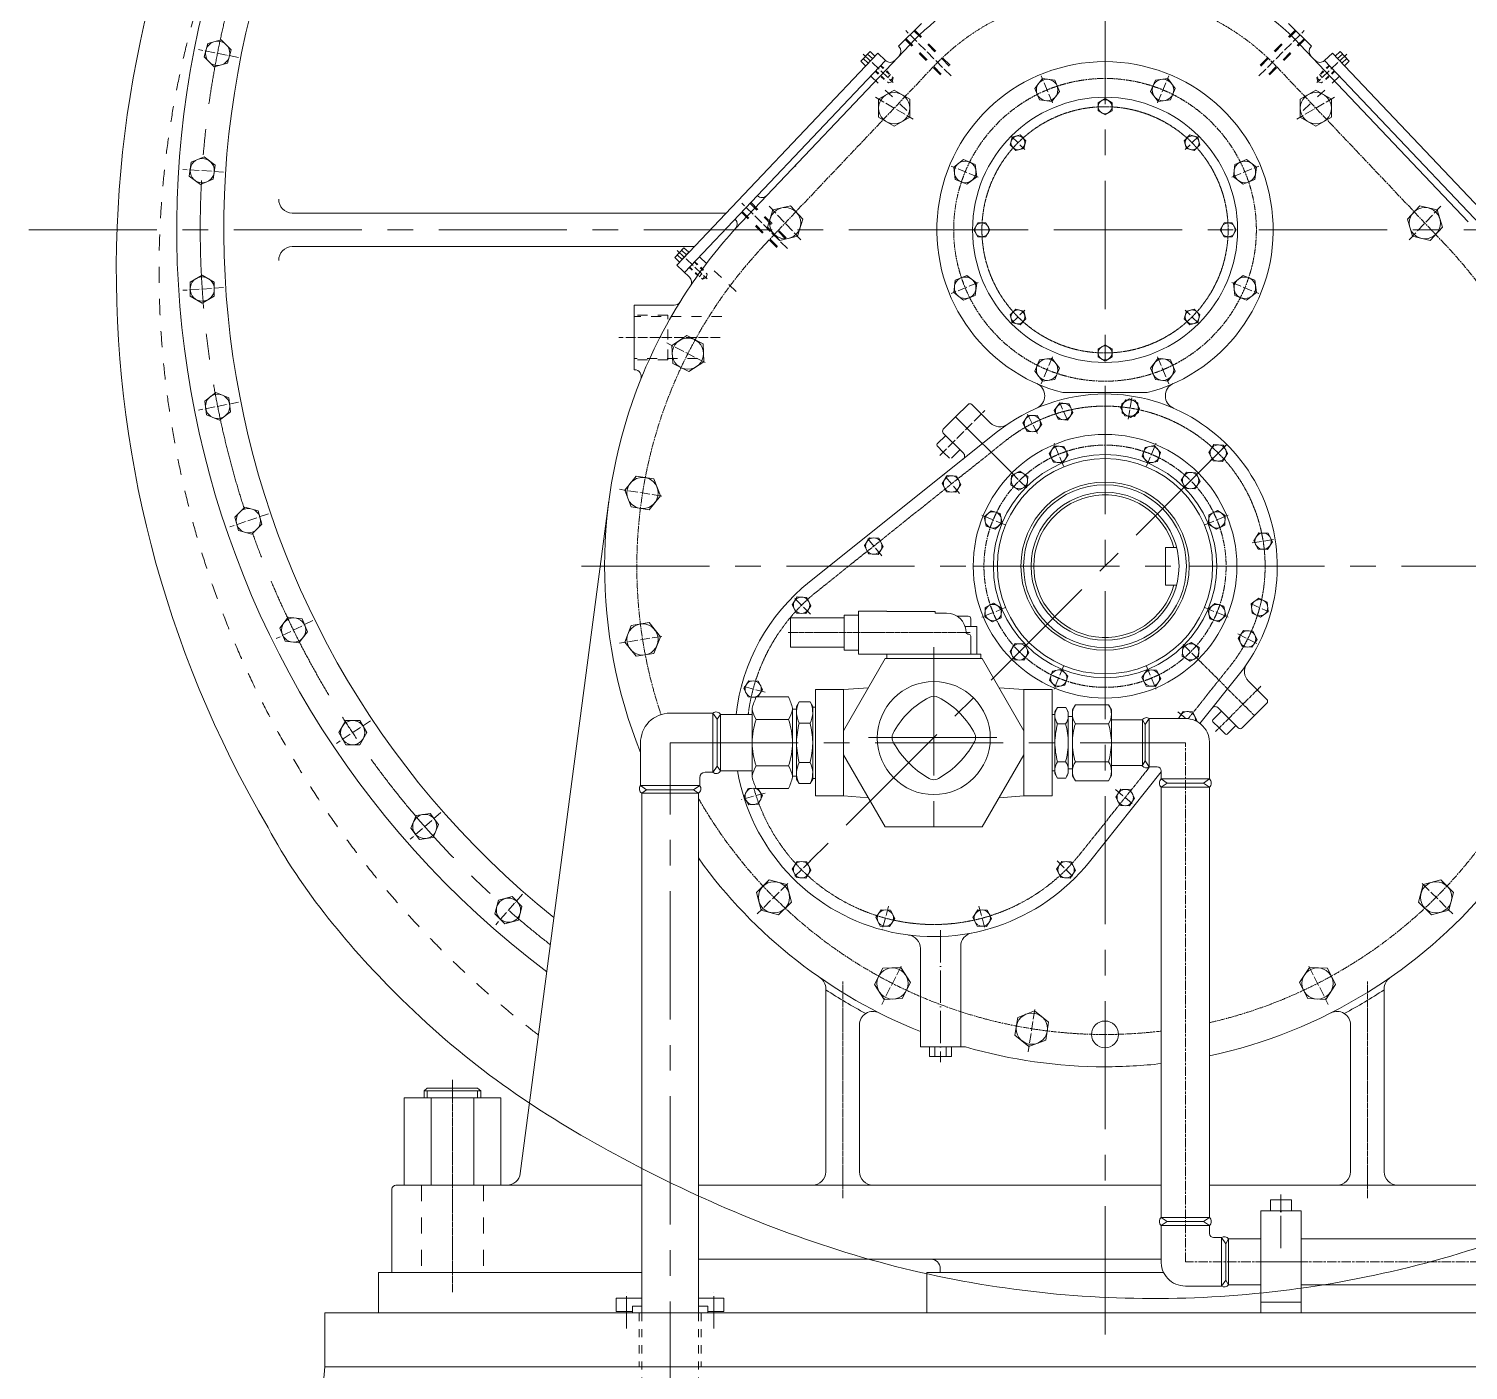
# Model space of a CAD drawing. Header units: millimetres. Extents: x 2 to 805233, y 2 to 613512.
# Drawn here: x 139196 to 166372, y 430408 to 455730 of the extents above; entities that cross this region are included whole.
import ezdxf

# ---------------------------------------------------------------- set-up
doc = ezdxf.new("R2010")
doc.units = ezdxf.units.MM
doc.header["$LTSCALE"] = 25.4
for name, pattern in [('ACAD_ISO04W100', [30, 24, -3, 0, -3]), ('CENTER', [50.8, 31.75, -6.35, 6.35, -6.35]), ('CHAIN', [0.7087, 0.4724, -0.0591, 0.1181, -0.0591]), ('EB_DASH', [6, 3, -3])]:
    doc.linetypes.add(name, pattern=pattern)
doc.layers.add('CAXA1', color=5, linetype='CENTER', lineweight=5)

msp = doc.modelspace()

# ---------------------------------------------------------------- linework, layer by layer
at = {"color": 7, "lineweight": 5}
for p, q in [((156048.77, 455832.35), (155617.72, 455401.3)), ((162981.53, 455832.35), (163412.58, 455401.3)), ((142830.19, 455522.32), (142575.22, 455454)), ((143016.84, 455335.67), (142830.19, 455522.32)), ((142506.9, 455199.03), (142575.22, 455454)), ((142948.52, 455080.7), (143016.84, 455335.67)), ((155222.95, 455271.12), (151430.83, 451271.14)), ((155078.36, 455303.19), (154903.61, 455118.86)), ((155123.87, 455166.61), (155031.71, 455253.98)), ((155078.36, 455303.19), (155170.53, 455215.82)), ((155370.42, 455131.31), (155222.95, 455271.12)), ((155828.54, 455429.96), (155375.21, 454951.77)), ((155624.56, 455394.46), (155617.72, 455401.3)), ((163201.76, 455429.96), (166372.25, 452085.69)), ((163405.75, 455394.46), (163412.58, 455401.3)), ((163659.89, 455131.31), (163807.35, 455271.12)), ((163807.35, 455271.12), (167599.47, 451271.14)), ((163951.95, 455303.19), (163859.78, 455215.82)), ((163906.43, 455166.61), (163998.6, 455253.98)), ((163951.95, 455303.19), (164126.7, 455118.86)), ((142506.9, 455199.03), (142693.55, 455012.38)), ((142693.55, 455012.38), (142948.52, 455080.7)), ((155370.42, 455131.31), (151578.3, 451131.34)), ((155375.21, 454951.77), (153130.98, 452584.54)), ((154903.61, 455118.86), (154995.78, 455031.49)), ((155042.43, 455080.7), (154950.26, 455168.07)), ((155283.04, 455039.15), (155283.04, 455039.15)), ((163659.89, 455131.31), (167452.01, 451131.34)), ((163987.88, 455080.7), (164080.05, 455168.07)), ((164126.7, 455118.86), (164034.53, 455031.49)), ((142504.68, 453313.81), (142260.81, 453212.79)), ((142714.1, 453153.12), (142504.68, 453313.81)), ((142226.36, 452951.09), (142260.81, 453212.79)), ((142679.64, 452891.41), (142714.1, 453153.12)), ((142226.36, 452951.09), (142435.77, 452790.4)), ((142435.77, 452790.4), (142679.64, 452891.41)), ((153130.98, 452584.54), (152539.36, 451958.15)), ((152361.12, 452252.42), (144169.75, 452252.42)), ((152531.86, 452137.16), (152535.4, 452133.62)), ((157711.75, 451934.92), (156171.5, 451934.92)), ((151759.12, 451617.42), (144169.75, 451617.42)), ((151565.85, 451598.15), (151391.09, 451413.82)), ((151391.09, 451413.82), (151483.26, 451326.44)), ((151529.91, 451375.65), (151437.75, 451463.03)), ((151658.01, 451510.77), (151483.26, 451326.44)), ((151611.36, 451461.56), (151519.19, 451548.94)), ((151565.85, 451598.15), (151658.01, 451510.77)), ((151430.83, 451271.14), (151671.43, 451043.05)), ((142470.23, 451081.7), (142241.63, 450949.72)), ((142241.63, 450685.75), (142241.63, 450949.72)), ((142698.83, 450949.72), (142470.23, 451081.7)), ((142698.83, 450685.75), (142698.83, 450949.72)), ((142241.63, 450685.75), (142470.23, 450553.77)), ((142470.23, 450553.77), (142698.83, 450685.75)), ((150625.25, 449293.32), (150625.25, 450512.52)), ((151382.08, 450512.52), (150625.25, 450512.52)), ((150634.3, 449293.32), (150625.25, 449293.32)), ((142727.42, 448864.19), (142518, 448703.5)), ((142552.45, 448441.79), (142518, 448703.5)), ((142971.29, 448763.17), (142727.42, 448864.19)), ((143005.74, 448501.47), (142971.29, 448763.17)), ((160311.92, 448861.52), (158718.39, 448861.52)), ((142552.45, 448441.79), (142796.32, 448340.78)), ((142796.32, 448340.78), (143005.74, 448501.47)), ((156695.22, 448404.85), (156928.7, 448638.34)), ((157347.02, 448291.87), (157000.55, 448638.34)), ((156695.22, 448404.85), (156461.73, 448171.37)), ((157755.02, 447345.05), (156695.22, 448404.85)), ((153935.92, 445289.07), (157485.88, 448125.07)), ((156345.05, 447892.92), (156506.69, 448054.56)), ((156842.11, 447719.14), (156461.73, 448099.52)), ((156345.05, 447857), (156461.79, 447740.25)), ((156578.54, 447623.51), (156461.79, 447740.25)), ((156614.46, 447623.51), (156776.1, 447785.15)), ((150147.19, 446818.23), (148475.67, 434121.76)), ((143271.85, 446699.22), (143085.2, 446512.57)), ((143153.52, 446257.6), (143085.2, 446512.57)), ((143526.82, 446630.9), (143271.85, 446699.22)), ((143595.14, 446375.93), (143526.82, 446630.9)), ((143153.52, 446257.6), (143408.49, 446189.28)), ((143408.49, 446189.28), (143595.14, 446375.93)), ((160658.15, 445940.52), (160866.14, 445940.52)), ((160658.15, 445940.52), (160658.15, 445229.32)), ((157025.95, 445584.92), (157927.65, 445584.92)), ((162004.35, 445584.92), (161102.65, 445584.92)), ((160658.15, 445229.32), (160866.14, 445229.32)), ((144094.21, 444623.84), (143933.52, 444414.42)), ((144355.91, 444589.38), (144094.21, 444623.84)), ((153577.16, 444053.87), (153577.16, 444612.67)), ((153577.16, 444612.67), (154593.16, 444612.67)), ((154593.16, 444663.47), (154859.86, 444663.47)), ((154593.16, 444003.07), (154593.16, 444663.47)), ((155393.26, 444739.63), (154859.86, 444739.63)), ((154859.86, 444739.63), (154859.86, 443926.83)), ((155342.46, 444739.63), (155393.26, 444739.63)), ((155393.26, 444739.63), (155393.26, 444733.25)), ((156307.64, 444733.25), (155393.26, 444733.25)), ((156307.64, 444701.33), (156307.64, 444733.25)), ((156523.56, 444701.33), (156307.64, 444701.33)), ((156723.3, 444642.42), (156930.31, 444642.42)), ((156930.31, 444642.42), (156723.3, 444642.42)), ((144034.53, 444170.55), (143933.52, 444414.42)), ((144296.24, 444136.09), (144456.93, 444345.51)), ((144456.93, 444345.51), (144355.91, 444589.38)), ((157095.06, 444447.53), (156873.47, 444447.53)), ((156981.11, 444591.62), (156981.11, 444447.53)), ((157095.06, 443926.83), (157095.06, 444447.53)), ((144034.53, 444170.55), (144296.24, 444136.09)), ((156942.06, 444300.72), (156943.01, 444300.72)), ((156981.11, 444262.62), (156981.11, 443926.83)), ((153577.16, 444053.87), (154593.16, 444053.87)), ((154580.46, 442480.36), (155365.72, 443840.47)), ((154593.16, 444003.07), (154859.86, 444003.07)), ((155342.46, 443926.83), (154859.86, 443926.83)), ((157171.26, 443926.83), (155174.55, 443926.83)), ((155393.26, 443926.83), (155174.55, 443926.83)), ((155365.72, 443840.47), (157198.81, 443840.47)), ((155393.26, 443926.83), (155393.26, 443840.47)), ((157171.26, 443926.83), (157171.26, 443840.47)), ((157198.81, 443840.47), (157984.06, 442480.36)), ((161306.66, 442618.52), (162055.3, 443555.65)), ((154580.46, 443257.54), (154047.06, 443257.54)), ((154047.06, 443257.54), (154047.06, 442252.97)), ((154580.46, 443257.54), (155048.47, 443290.97)), ((154580.46, 443257.54), (154580.46, 441248.39)), ((157984.06, 443257.54), (157516.06, 443290.97)), ((157984.06, 443257.54), (158517.46, 443257.54)), ((157984.06, 443257.54), (157984.06, 441248.39)), ((158517.46, 443257.54), (158517.46, 441248.39)), ((162222.1, 443416.79), (162568.58, 443070.31)), ((152929.46, 443116.48), (153539.06, 443116.48)), ((153691.46, 442938.47), (153739.78, 443022.33)), ((153739.78, 443022.33), (153947.94, 443022.33)), ((153996.26, 442938.47), (153947.94, 443022.33)), ((162335.09, 442764.98), (162568.58, 442998.47)), ((152112.96, 442811.77), (151304, 442811.77)), ((152113.03, 441694), (152112.9, 442811.86)), ((152112.9, 442811.77), (152193, 442697.38)), ((152256.63, 442786.28), (152193, 442697.38)), ((152256.58, 442786.45), (152853.26, 442786.45)), ((152256.63, 442252.97), (152256.63, 442786.37)), ((152256.63, 442786.28), (152256.63, 442786.27)), ((152297, 442786.45), (152853.26, 442786.45)), ((152853.26, 442253.05), (152853.26, 442903.93)), ((153615.26, 442253.05), (153615.26, 442903.93)), ((153615.26, 442885.34), (153691.46, 442885.34)), ((153691.46, 442938.47), (153691.46, 442252.97)), ((153996.26, 442938.47), (153996.26, 442252.97)), ((153996.26, 442926.07), (154047.06, 442926.07)), ((158517.46, 442786.37), (158568.26, 442786.37)), ((158568.26, 442836.87), (158616.58, 442920.73)), ((158568.26, 442836.87), (158568.26, 442252.97)), ((158773.94, 442920.73), (158616.58, 442920.73)), ((158822.26, 442836.87), (158773.94, 442920.73)), ((158822.26, 442836.87), (158822.26, 442252.97)), ((158899.35, 442747.88), (158822.26, 442747.97)), ((158899.35, 442747.88), (158822.26, 442747.97)), ((158899.47, 442875.09), (158898.91, 442252.58)), ((158899.47, 442875.09), (158898.91, 442252.58)), ((158899.47, 442875.09), (158955.15, 442971.35)), ((158899.47, 442875.09), (158955.15, 442971.35)), ((159580.55, 442970.79), (158955.15, 442971.35)), ((159580.55, 442970.79), (158955.15, 442971.35)), ((159636.06, 442874.43), (159580.55, 442970.79)), ((159636.06, 442874.43), (159580.55, 442970.79)), ((159635.51, 442251.92), (159636.06, 442874.43)), ((159635.51, 442251.92), (159636.06, 442874.43)), ((160270.07, 442597.37), (160350.1, 442710.17)), ((160350.1, 442710.17), (161032.07, 442710.17)), ((160350.1, 442710.17), (160350.1, 441795.77)), ((161553.74, 442684.22), (161715.39, 442845.87)), ((161649.38, 442911.88), (162029.76, 442531.5)), ((162335.09, 442764.98), (162101.6, 442531.5)), ((145180.42, 442673.55), (145048.44, 442444.95)), ((145180.42, 442216.35), (145048.44, 442444.95)), ((145444.39, 442673.55), (145180.42, 442673.55)), ((145576.37, 442444.95), (145444.39, 442673.55)), ((145444.39, 442216.35), (145576.37, 442444.95)), ((152193, 442697.38), (152193, 442252.88)), ((153539.06, 442691.2), (152929.46, 442691.2)), ((153945.65, 442625.29), (153742.07, 442625.29)), ((157984.15, 441830.6), (157984.15, 442675.15)), ((158771.65, 442612.12), (158618.87, 442612.12)), ((159580.23, 442611.38), (158954.83, 442611.94)), ((159580.23, 442611.38), (158954.83, 442611.94)), ((159635.89, 442683.66), (160219.98, 442683.95)), ((160270.07, 442597.37), (160219.98, 442683.95)), ((160219.98, 442683.95), (160219.98, 441821.99)), ((160270.07, 442597.37), (160270.07, 441908.56)), ((160270.07, 442252.97), (160270.07, 442595.87)), ((160270.07, 442570.47), (160270.07, 442595.87)), ((161553.74, 442648.3), (161670.49, 442531.56)), ((161787.23, 442414.81), (161670.49, 442531.56)), ((161823.15, 442414.81), (161984.8, 442576.46)), ((145180.42, 442216.35), (145444.39, 442216.35)), ((150745.29, 442254.21), (150745.29, 441443.94)), ((152193, 441808.39), (152193, 442252.89)), ((152256.63, 441719.65), (152256.63, 442252.97)), ((152853.26, 442252.88), (152853.26, 441602)), ((153615.26, 442252.88), (153615.26, 441602)), ((153691.46, 441567.46), (153691.46, 442252.97)), ((153996.26, 441567.46), (153996.26, 442252.97)), ((154047.06, 442252.97), (154047.06, 441248.39)), ((158568.26, 441669.06), (158568.26, 442252.97)), ((158822.26, 441669.06), (158822.26, 442252.97)), ((158899.47, 441630.84), (158898.91, 442253.35)), ((158899.47, 441630.84), (158898.91, 442253.35)), ((159635.51, 442254.02), (159636.06, 441631.5)), ((159635.51, 442254.02), (159636.06, 441631.5)), ((161488.44, 441569.37), (161488.44, 442225.58)), ((155365.72, 440665.47), (154580.46, 442025.57)), ((157984.06, 442025.57), (157198.81, 440665.47)), ((158771.65, 441893.81), (158618.87, 441893.81)), ((159580.23, 441894.56), (158954.83, 441893.99)), ((159580.23, 441894.56), (158954.83, 441893.99)), ((160270.07, 441908.56), (160218.73, 441819.83)), ((160270.07, 441908.56), (160350.1, 441795.77)), ((152112.96, 441694.17), (151964.49, 441694.17)), ((152112.91, 441694), (152193, 441808.39)), ((152256.64, 441719.49), (152193, 441808.39)), ((152256.58, 441719.48), (152853.26, 441719.48)), ((152297, 441719.48), (152853.26, 441719.48)), ((153539.06, 441814.73), (152929.46, 441814.73)), ((153615.26, 441620.59), (153691.46, 441620.59)), ((153945.65, 441880.64), (153742.07, 441880.64)), ((158517.46, 441719.57), (158568.26, 441719.57)), ((158568.26, 441669.06), (158616.58, 441585.2)), ((158822.26, 441669.06), (158773.94, 441585.2)), ((158899.35, 441758.05), (158822.26, 441757.96)), ((158899.35, 441758.05), (158822.26, 441757.96)), ((158899.47, 441630.84), (158955.15, 441534.58)), ((158899.47, 441630.84), (158955.15, 441534.58)), ((159219.31, 440005.68), (160575.69, 441703.53)), ((159636.06, 441631.5), (159580.55, 441535.15)), ((159636.06, 441631.5), (159580.55, 441535.15)), ((159635.89, 441822.27), (160219.98, 441821.99)), ((160350.1, 441795.77), (160499.49, 441795.77)), ((160575.69, 441569.37), (160575.69, 441719.57)), ((150745.03, 441444.05), (150859.42, 441363.96)), ((150745.29, 441443.94), (151862.89, 441444.06)), ((150770.52, 441300.32), (150859.42, 441363.96)), ((150859.42, 441363.96), (151303.92, 441363.97)), ((151748.41, 441363.97), (151303.91, 441363.97)), ((151862.8, 441444.06), (151748.41, 441363.97)), ((151837.31, 441300.33), (151748.41, 441363.97)), ((151862.89, 441592.57), (151862.89, 441444.06)), ((152929.46, 441389.45), (153539.06, 441389.45)), ((153691.46, 441567.46), (153739.78, 441483.6)), ((153739.78, 441483.6), (153947.94, 441483.6)), ((153996.26, 441567.46), (153947.94, 441483.6)), ((153996.26, 441579.87), (154047.06, 441579.87)), ((158773.94, 441585.2), (158616.58, 441585.2)), ((159580.55, 441535.15), (158955.15, 441534.58)), ((159580.55, 441535.15), (158955.15, 441534.58)), ((160687.66, 441490.97), (160575.69, 441569.37)), ((160575.69, 441569.37), (161488.44, 441569.37)), ((160687.66, 441490.97), (160575.69, 441412.56)), ((160575.69, 433293.52), (160575.69, 441412.56)), ((160575.69, 441412.56), (161488.44, 441412.56)), ((160687.66, 441490.97), (161376.47, 441490.97)), ((161376.47, 441490.97), (161488.44, 441569.37)), ((161376.47, 441490.97), (161488.44, 441412.56)), ((161488.44, 433293.52), (161488.44, 441412.56)), ((150770.77, 441300.33), (151837.4, 441300.33)), ((150770.77, 441300.33), (150770.77, 431487.92)), ((151837.4, 441300.33), (151837.4, 431487.92)), ((154580.46, 441248.39), (154047.06, 441248.39)), ((154580.46, 441248.39), (155048.47, 441214.96)), ((157984.06, 441248.39), (157516.06, 441214.96)), ((157984.06, 441248.39), (158517.46, 441248.39)), ((146511.91, 440881.72), (146410.9, 440637.85)), ((146773.62, 440916.17), (146511.91, 440881.72)), ((146934.31, 440706.76), (146773.62, 440916.17)), ((146571.59, 440428.43), (146410.9, 440637.85)), ((146833.29, 440462.89), (146934.31, 440706.76)), ((157198.81, 440665.47), (155365.72, 440665.47)), ((146571.59, 440428.43), (146833.29, 440462.89)), ((148065.89, 439279.02), (147997.57, 439024.05)), ((148320.86, 439347.34), (148065.89, 439279.02)), ((148507.51, 439160.69), (148320.86, 439347.34)), ((148184.22, 438837.4), (147997.57, 439024.05)), ((148184.22, 438837.4), (148439.19, 438905.72)), ((148439.19, 438905.72), (148507.51, 439160.69)), ((156028.26, 436510.03), (156028.26, 438371.11)), ((156790.26, 436510.03), (156790.26, 438411.83)), ((154244.65, 434154.92), (154244.65, 437608.44)), ((164785.65, 434154.92), (164785.65, 437608.44)), ((154879.65, 434154.92), (154879.65, 436927.74)), ((164150.65, 434154.92), (164150.65, 436927.74)), ((156028.26, 436510.03), (156883.4, 436510.03)), ((156199.43, 436510.03), (156199.43, 436329.23)), ((156304.35, 436329.23), (156304.35, 436510.03)), ((156514.18, 436329.23), (156514.18, 436510.03)), ((156619.09, 436510.03), (156619.09, 436329.23)), ((156199.43, 436329.23), (156409.26, 436329.23)), ((156619.09, 436329.23), (156409.26, 436329.23)), ((146720.16, 435729.72), (146661.74, 435682.98)), ((146661.74, 435682.98), (146661.74, 435551.92)), ((146661.74, 435682.98), (147195.14, 435682.98)), ((147195.14, 435729.72), (146720.16, 435729.72)), ((146720.16, 435682.98), (146720.16, 435551.92)), ((147195.14, 435729.72), (147670.12, 435729.72)), ((147728.54, 435682.98), (147195.14, 435682.98)), ((147670.12, 435729.72), (147728.54, 435682.98)), ((147670.12, 435682.98), (147670.12, 435551.92)), ((147728.54, 435682.98), (147728.54, 435551.92)), ((148109.54, 435551.92), (146280.74, 435551.92)), ((146280.74, 433900.92), (146280.74, 435551.92)), ((146791.84, 435551.92), (146791.84, 433900.92)), ((147598.44, 435551.92), (147598.44, 433900.92)), ((148109.54, 433900.92), (148109.54, 435551.92)), ((146052.14, 433824.72), (146052.14, 432249.92)), ((150770.77, 433900.92), (146128.34, 433900.92)), ((159515.15, 433900.92), (151837.4, 433900.92)), ((159515.15, 433900.92), (160575.69, 433900.92)), ((161488.44, 433900.92), (172754.08, 433900.92)), ((160575.69, 433517.71), (160575.69, 433293.52)), ((161488.44, 433517.71), (161488.44, 433293.52)), ((162835.57, 433621.52), (162637.59, 433621.52)), ((162637.59, 433418.32), (162637.59, 433621.52)), ((162835.57, 433621.52), (163033.54, 433621.52)), ((162835.57, 433621.52), (162835.57, 433418.32)), ((163033.54, 433418.32), (163033.54, 433621.52)), ((160687.66, 433215.12), (160575.69, 433293.52)), ((160575.69, 433293.52), (161488.44, 433293.52)), ((160687.66, 433215.12), (160575.69, 433136.71)), ((161376.47, 433215.12), (160687.66, 433215.12)), ((161376.47, 433215.12), (161488.44, 433293.52)), ((161376.47, 433215.12), (161488.44, 433136.71)), ((162454.57, 431487.92), (162454.57, 433418.32)), ((163216.57, 433418.32), (162454.57, 433418.32)), ((163216.57, 431487.92), (163216.57, 433418.32)), ((160575.69, 432829.3), (160575.69, 433136.71)), ((160575.69, 433136.71), (160575.69, 432480.51)), ((160575.69, 433136.71), (161488.44, 433136.71)), ((161488.44, 433136.71), (161488.44, 432986.52)), ((161714.03, 432910.32), (161564.64, 432910.32)), ((161794.07, 432796.02), (161714.03, 432910.32)), ((161714.03, 432910.32), (161714.03, 431995.92)), ((161794.07, 432796.02), (161845.39, 432884.92)), ((161794.07, 432453.12), (161794.07, 432796.02)), ((162454.57, 432884.92), (161845.39, 432884.92)), ((161845.39, 432884.92), (161845.39, 432021.32)), ((167540.32, 432884.92), (163216.57, 432884.92)), ((151837.4, 432503.92), (159515.15, 432503.92)), ((159515.15, 432503.92), (160575.69, 432503.92)), ((161794.07, 432453.12), (161794.07, 432110.22)), ((162454.57, 432453.12), (163216.57, 432453.12)), ((145798.14, 432249.92), (150770.77, 432249.92)), ((145798.14, 432249.92), (145798.14, 431487.92)), ((156149.65, 432249.92), (160622.5, 432249.92)), ((156149.65, 432249.92), (156149.65, 431487.92)), ((156403.65, 432326.12), (156403.65, 432249.92)), ((160622.5, 432249.92), (156403.65, 432249.92)), ((161794.07, 432110.22), (161714.03, 431995.92)), ((161794.07, 432135.62), (161794.07, 432110.22)), ((161794.07, 432110.22), (161845.39, 432021.32)), ((161714.03, 431995.92), (161032.07, 431995.92)), ((162454.57, 432021.32), (161845.39, 432021.32)), ((167540.32, 432021.32), (163216.57, 432021.32)), ((150288, 431767.32), (150770.77, 431767.32)), ((150288, 431513.32), (150288, 431767.32)), ((150592.8, 431487.92), (150592.8, 431614.92)), ((150592.8, 431614.92), (150770.77, 431614.92)), ((152320, 431767.32), (151837.22, 431767.32)), ((152015.37, 431614.92), (151837.4, 431614.92)), ((152015.37, 431487.92), (152015.37, 431614.92)), ((152320, 431513.32), (152320, 431767.32)), ((163216.57, 431691.12), (162454.57, 431691.12)), ((144783.15, 430471.92), (144783.15, 431487.92)), ((144783.15, 431487.92), (174489.15, 431487.92)), ((150288, 431513.32), (150592.8, 431513.32)), ((152320, 431513.32), (152015.2, 431513.32)), ((144783.15, 430471.92), (144021.15, 421073.92)), ((159515.15, 430471.92), (144783.15, 430471.92)), ((174514.9, 430470.03), (159515.15, 430471.92))]:
    msp.add_line(p, q, dxfattribs=at)
at = {"color": 7, "linetype": 'EB_DASH', "lineweight": 5, "ltscale": 2.5}
for p, q in [((156409.32, 454861.15), (155743.45, 455527.02)), ((156423.65, 454876.28), (155758.17, 455541.75)), ((156573.8, 455026.43), (155908.32, 455691.9)), ((156588.93, 455040.75), (155923.05, 455706.63)), ((162441.38, 455040.75), (163107.26, 455706.63)), ((162456.51, 455026.43), (163121.98, 455691.9)), ((162606.66, 454876.28), (163272.13, 455541.75)), ((162620.99, 454861.15), (163286.86, 455527.02)), ((155090.81, 454836.39), (155772.84, 454189.8)), ((163939.49, 454836.39), (163257.47, 454189.8)), ((153317.71, 451602.76), (152651.83, 452268.64)), ((153332.03, 451617.89), (152666.56, 452283.37)), ((153482.18, 451768.04), (152816.71, 452433.51)), ((153497.31, 451782.37), (152831.43, 452448.24)), ((151857.9, 451426.27), (152584.58, 450737.36)), ((151260.25, 450321.98), (150625.25, 450321.98)), ((151260.25, 449483.76), (151260.25, 450321.98)), ((152277.7, 450296.58), (150625.25, 450296.58)), ((151822.24, 449509.15), (150625.25, 449509.18)), ((151260.25, 449483.76), (150625.25, 449483.78))]:
    msp.add_line(p, q, dxfattribs=at)
at = {"color": 7, "linetype": 'ACAD_ISO04W100', "lineweight": 5, "ltscale": 0.3}
for p, q in [((156609.62, 454840.45), (155752.82, 455697.25)), ((162420.69, 454840.45), (163277.49, 455697.25)), ((143155.94, 455188.97), (142402.13, 455338.91)), ((154950.96, 455248.98), (155515.37, 454713.89)), ((164079.35, 455248.98), (163514.93, 454713.89)), ((158523.23, 454329.63), (158311.35, 454841.17)), ((160507.07, 454329.63), (160718.96, 454841.17)), ((155180.71, 454437.41), (155892.45, 454026.49)), ((163849.6, 454437.41), (163137.86, 454026.49)), ((157745.99, 453704.08), (157999.51, 453450.57)), ((161284.31, 453704.08), (161030.8, 453450.57)), ((142871.15, 453025.82), (142104.22, 453076.09)), ((157120.44, 452926.84), (156608.91, 453138.73)), ((161909.86, 452926.84), (162421.4, 453138.73)), ((153518, 451582.07), (152661.21, 452438.87)), ((153769.8, 451746.05), (153172.18, 452386.92)), ((165260.51, 451746.05), (165858.12, 452386.92)), ((151438.44, 451543.93), (152002.86, 451008.85)), ((157120.44, 450943), (156608.91, 450731.11)), ((161909.86, 450943), (162421.4, 450731.11)), ((142871.15, 450844.01), (142104.22, 450793.75)), ((157745.99, 450165.76), (157999.51, 450419.27)), ((161284.31, 450165.76), (161030.8, 450419.27)), ((152249.63, 449902.86), (150333.83, 449902.88)), ((151967.53, 449430.63), (151243.32, 449799.63)), ((158523.23, 449540.21), (158311.35, 449028.67)), ((160507.07, 449540.21), (160718.96, 449028.67)), ((160018.81, 448764.9), (159954.99, 448361.91)), ((160018.81, 448764.9), (159954.99, 448361.91)), ((143155.94, 448680.87), (142402.13, 448530.93)), ((156395.11, 447673.57), (157247.93, 448526.39)), ((158053.48, 448453.62), (158238.71, 448090.08)), ((158805.17, 448342.1), (158660.53, 448666.95)), ((158733.6, 447471.75), (158552.86, 447908.11)), ((160296.71, 447471.75), (160477.45, 447908.11)), ((161791.77, 447861.54), (161503.26, 447573.03)), ((158037.01, 447063.06), (157755.02, 447345.05)), ((156768.98, 446956.89), (156470.52, 447313.84)), ((151148.54, 446910.06), (150345.75, 447037.21)), ((143720.63, 446573.4), (142992.85, 446326.35)), ((157628.32, 446366.47), (157191.97, 446547.21)), ((161401.99, 446366.47), (161838.34, 446547.21)), ((155300.74, 445783.94), (155002.27, 446140.89)), ((162695.14, 446088.58), (162292.15, 446024.75)), ((153952.3, 444681.98), (153624.11, 445010.18)), ((157628.32, 444803.37), (157191.97, 444622.62)), ((161401.99, 444803.37), (161838.34, 444622.62)), ((162272.33, 444874.93), (162597.19, 444730.29)), ((144555.57, 444557.67), (143866.26, 444217.74)), ((151148.54, 444259.78), (150345.75, 444132.63)), ((160993.3, 444106.77), (161275.28, 443824.79)), ((162383.86, 444123.24), (162020.32, 444308.47)), ((158733.6, 443698.08), (158552.86, 443261.73)), ((160296.71, 443698.08), (160477.45, 443261.73)), ((153099.48, 443204.85), (152651.15, 443324.98)), ((160887.12, 442838.75), (161041.01, 442710.08)), ((145646.48, 442668.17), (145007.43, 442241.17)), ((159714.17, 441370.5), (160071.13, 441072.04)), ((153099.48, 441301.08), (152651.15, 441180.95)), ((146974.68, 440937.22), (146396.84, 440430.46)), ((153952.3, 440022.07), (153624.11, 439693.87)), ((158612.22, 440022.07), (158940.42, 439693.87)), ((153525.32, 439595.09), (152950.59, 439020.35)), ((165504.98, 439595.09), (166079.72, 439020.35)), ((148517.46, 439394.45), (148010.7, 438816.6)), ((155429.44, 439169.24), (155309.31, 438720.92)), ((157135.09, 439169.24), (157255.21, 438720.92)), ((155669.45, 438037.29), (155300.44, 437313.08)), ((163360.86, 438037.29), (163729.87, 437313.08)), ((158190.01, 437218.31), (158062.86, 436415.52))]:
    msp.add_line(p, q, dxfattribs=at)
at = {"color": 7, "linetype": 'CHAIN', "lineweight": 5, "ltscale": 10}
for p, q in [((156270.94, 455010.55), (153100.45, 451666.29)), ((162759.37, 455010.55), (165929.86, 451666.29))]:
    msp.add_line(p, q, dxfattribs=at)
at = {"color": 7, "linetype": 'EB_DASH', "lineweight": 5}
for p, q in [((155186.93, 454937.77), (155426.56, 454710.59)), ((155274.3, 455029.93), (155513.93, 454802.75)), ((155283.04, 455039.15), (155467.37, 454864.4)), ((163756, 455029.93), (163516.37, 454802.75)), ((163747.27, 455039.15), (163562.94, 454864.4)), ((163843.38, 454937.77), (163603.75, 454710.59)), ((155178.19, 454928.55), (155362.52, 454753.8)), ((155467.37, 454864.4), (155362.52, 454753.8)), ((155513.93, 454802.75), (155426.56, 454710.59)), ((155426.79, 454710.73), (155496.79, 454731.5)), ((155513.8, 454802.52), (155496.79, 454731.5)), ((163516.37, 454802.75), (163603.75, 454710.59)), ((163516.5, 454802.52), (163533.51, 454731.5)), ((163603.52, 454710.73), (163533.51, 454731.5)), ((163562.94, 454864.4), (163667.79, 454753.8)), ((163852.12, 454928.55), (163667.79, 454753.8)), ((156993.67, 451934.92), (156695.75, 451934.92)), ((151665.67, 451223.51), (151850.01, 451048.76)), ((151674.41, 451232.72), (151914.04, 451005.55)), ((151761.79, 451324.89), (152001.42, 451097.71)), ((151770.53, 451334.11), (151954.86, 451159.35)), ((151850.01, 451048.76), (151954.86, 451159.35)), ((151914.04, 451005.55), (152001.42, 451097.71)), ((151914.27, 451005.69), (151984.28, 451026.46)), ((152001.29, 451097.47), (151984.28, 451026.46))]:
    msp.add_line(p, q, dxfattribs=at)
at = {"color": 7, "linetype": 'CHAIN', "lineweight": 5, "ltscale": 5}
for p, q in [((154078.6, 445110.47), (157628.56, 447946.46)), ((156971.04, 444333.23), (153533.18, 444333.23)), ((161275.28, 443824.79), (162335.09, 442764.98)), ((161084.83, 442707.11), (161876.7, 443698.33)), ((161603.8, 442464.87), (162456.63, 443317.7)), ((159040.7, 440148.36), (160356.78, 441795.77)), ((154562.15, 433658.73), (154562.15, 437748.03)), ((164468.15, 433658.73), (164468.15, 437748.03)), ((147195.14, 435888.67), (147195.14, 431881.55))]:
    msp.add_line(p, q, dxfattribs=at)
at = {"color": 7, "linetype": 'CHAIN', "lineweight": 5, "ltscale": 15}
for p, q in [((161032.07, 432453.12), (161032.07, 442252.97)), ((173878.85, 432453.12), (161032.07, 432453.12))]:
    msp.add_line(p, q, dxfattribs=at)
at = {"color": 7, "linetype": 'ACAD_ISO04W100', "lineweight": 5}
for p, q in [((156409.26, 438713.71), (156409.26, 436220.38)), ((162835.57, 432712.92), (162835.57, 433722.16)), ((150478.5, 431197.48), (150478.5, 431938.52)), ((152129.5, 431197.48), (152129.5, 431938.52))]:
    msp.add_line(p, q, dxfattribs=at)
at = {"color": 7, "linetype": 'EB_DASH', "lineweight": 5, "ltscale": 4}
for p, q in [((146610.94, 433900.92), (146610.94, 432249.92)), ((147779.34, 433900.92), (147779.34, 432249.92))]:
    msp.add_line(p, q, dxfattribs=at)
at = {"color": 7, "linetype": 'EB_DASH', "lineweight": 5, "ltscale": 2}
for p, q in [((150719.97, 431487.92), (150719.97, 430471.92)), ((150770.77, 431487.92), (150770.77, 422013.85)), ((151837.4, 431487.92), (151837.4, 422013.85)), ((151888.02, 431487.92), (151888.02, 430471.92))]:
    msp.add_line(p, q, dxfattribs=at)
at = {"color": 7, "lineweight": 5}
for points in [[(158331.82, 454791.73), (158188.95, 454605.54), (158278.76, 454388.71), (158511.45, 454358.07), (158654.32, 454544.27), (158564.51, 454761.1)], [(160698.49, 454791.73), (160465.8, 454761.1), (160375.98, 454544.27), (160518.86, 454358.07), (160751.55, 454388.71), (160841.36, 454605.54)], [(155239.52, 454062.93), (155534.42, 453893), (155829.04, 454063.44), (155828.75, 454403.8), (155533.84, 454573.72), (155239.23, 454403.29)], [(159515.15, 454411.49), (159383.17, 454335.29), (159383.17, 454182.89), (159515.15, 454106.69), (159647.14, 454182.89), (159647.14, 454335.29)], [(163790.79, 454062.93), (163495.88, 453893), (163201.27, 454063.44), (163201.56, 454403.8), (163496.47, 454573.72), (163791.08, 454403.29)], [(157763.95, 453686.12), (157724.51, 453538.91), (157832.27, 453431.15), (157979.48, 453470.59), (158018.92, 453617.8), (157911.16, 453725.56)], [(161266.35, 453686.12), (161119.15, 453725.56), (161011.38, 453617.8), (161050.83, 453470.59), (161198.03, 453431.15), (161305.8, 453538.91)], [(156658.34, 453118.25), (156688.97, 452885.56), (156905.8, 452795.75), (157092, 452938.62), (157061.36, 453171.31), (156844.53, 453261.12)], [(162371.97, 453118.25), (162185.77, 453261.12), (161968.94, 453171.31), (161938.31, 452938.62), (162124.51, 452795.75), (162341.34, 452885.56)], [(153707.87, 451813.18), (153376.34, 451736.15), (153143.86, 451984.74), (153242.91, 452310.37), (153574.44, 452387.4), (153806.92, 452138.81)], [(165322.44, 451813.18), (165653.97, 451736.15), (165886.45, 451984.74), (165787.4, 452310.37), (165455.87, 452387.4), (165223.39, 452138.81)], [(157038.58, 451934.92), (157114.78, 451802.94), (157267.18, 451802.94), (157343.38, 451934.92), (157267.18, 452066.9), (157114.78, 452066.9)], [(161991.72, 451934.92), (161915.52, 452066.9), (161763.12, 452066.9), (161686.92, 451934.92), (161763.12, 451802.94), (161915.52, 451802.94)], [(156658.34, 450751.59), (156844.53, 450608.71), (157061.36, 450698.53), (157092, 450931.21), (156905.8, 451074.09), (156688.97, 450984.27)], [(162371.97, 450751.59), (162341.34, 450984.27), (162124.51, 451074.09), (161938.31, 450931.21), (161968.94, 450698.53), (162185.77, 450608.71)], [(157763.95, 450183.72), (157911.16, 450144.27), (158018.92, 450252.04), (157979.48, 450399.24), (157832.27, 450438.69), (157724.51, 450330.93)], [(161266.35, 450183.72), (161305.8, 450330.93), (161198.03, 450438.69), (161050.83, 450399.24), (161011.38, 450252.04), (161119.15, 450144.27)], [(151942.41, 449442.88), (151925.08, 449782.8), (151622.04, 449937.75), (151336.33, 449752.78), (151353.66, 449412.86), (151656.7, 449257.91)], [(158331.82, 449078.1), (158564.51, 449108.74), (158654.32, 449325.57), (158511.45, 449511.76), (158278.76, 449481.13), (158188.95, 449264.3)], [(159515.15, 449458.35), (159647.14, 449534.55), (159647.14, 449686.95), (159515.15, 449763.15), (159383.17, 449686.95), (159383.17, 449534.55)], [(160698.49, 449078.1), (160841.36, 449264.3), (160751.55, 449481.13), (160518.86, 449511.76), (160375.98, 449325.57), (160465.8, 449108.74)], [(159907.27, 448728.73), (159810.44, 448579.61), (159891.16, 448421.19), (160068.71, 448411.88), (160165.55, 448561), (160084.83, 448719.42)], [(160146.41, 448489.59), (159997.3, 448392.75), (159838.88, 448473.47), (159829.57, 448651.02), (159978.69, 448747.86), (160137.11, 448667.14)], [(158062.2, 448436.5), (157965.37, 448287.38), (158046.09, 448128.96), (158223.64, 448119.65), (158320.48, 448268.77), (158239.76, 448427.19)], [(158660.53, 448666.95), (158837.36, 448648.37), (158909.67, 448485.94), (158805.17, 448342.1), (158628.34, 448360.68), (158556.02, 448523.11)], [(161571.74, 447880.64), (161474.9, 447731.52), (161555.62, 447573.1), (161733.17, 447563.8), (161830.01, 447712.91), (161749.29, 447871.33)], [(158559.62, 447855.33), (158462.78, 447706.21), (158543.5, 447547.79), (158721.06, 447538.49), (158817.9, 447687.6), (158737.18, 447846.02)], [(160444.91, 447866), (160271, 447829.04), (160216.05, 447659.94), (160335.02, 447527.81), (160508.94, 447564.78), (160563.88, 447733.87)], [(157739.92, 447120.29), (157889.04, 447023.45), (158047.46, 447104.17), (158056.76, 447281.73), (157907.65, 447378.56), (157749.23, 447297.84)], [(161050.52, 447360.15), (160953.68, 447211.04), (161034.4, 447052.61), (161211.96, 447043.31), (161308.8, 447192.42), (161228.08, 447350.85)], [(151120.87, 446913.95), (150999.35, 447231.88), (150663.26, 447285.6), (150448.69, 447021.39), (150570.21, 446703.47), (150906.3, 446649.75)], [(156536.44, 447296.89), (156439.6, 447147.77), (156520.32, 446989.35), (156697.87, 446980.05), (156794.71, 447129.16), (156713.99, 447287.58)], [(157234.07, 446514.68), (157271.03, 446340.76), (157440.13, 446285.82), (157572.26, 446404.79), (157535.3, 446578.7), (157366.2, 446633.65)], [(161785.56, 446540.45), (161636.45, 446637.29), (161478.03, 446556.57), (161468.72, 446379.01), (161617.84, 446282.18), (161776.26, 446362.9)], [(155068.19, 446123.94), (154971.35, 445974.82), (155052.07, 445816.4), (155229.63, 445807.1), (155326.47, 445956.21), (155245.75, 446114.63)], [(162419.82, 446216.18), (162322.98, 446067.06), (162403.7, 445908.64), (162581.26, 445899.34), (162678.1, 446048.45), (162597.38, 446206.87)], [(153705.03, 445006.96), (153608.19, 444857.84), (153688.91, 444699.42), (153866.47, 444690.12), (153963.31, 444839.23), (153882.59, 444997.65)], [(157244.74, 444629.38), (157393.86, 444532.55), (157552.28, 444613.27), (157561.59, 444790.82), (157412.47, 444887.66), (157254.05, 444806.94)], [(161796.24, 444655.16), (161759.27, 444829.08), (161590.18, 444884.02), (161458.04, 444765.05), (161495.01, 444591.13), (161664.11, 444536.19)], [(162597.19, 444730.29), (162578.6, 444907.12), (162416.18, 444979.44), (162272.33, 444874.93), (162290.92, 444698.1), (162453.35, 444625.79)], [(151121.02, 444254.93), (150907.2, 444519.74), (150570.96, 444466.98), (150448.53, 444149.4), (150662.35, 443884.58), (150998.6, 443937.35)], [(162127.59, 444371.11), (162030.75, 444221.99), (162111.47, 444063.57), (162289.03, 444054.27), (162385.87, 444203.38), (162305.15, 444361.8)], [(157979.79, 443809.69), (158076.62, 443958.8), (157995.9, 444117.22), (157818.35, 444126.53), (157721.51, 443977.41), (157802.23, 443818.99)], [(161290.39, 444049.55), (161141.27, 444146.39), (160982.85, 444065.67), (160973.54, 443888.11), (161122.66, 443791.27), (161281.08, 443871.99)], [(158585.4, 443303.83), (158759.31, 443340.8), (158814.25, 443509.9), (158695.28, 443642.03), (158521.37, 443605.06), (158466.42, 443435.96)], [(160470.69, 443314.51), (160567.52, 443463.62), (160486.8, 443622.05), (160309.25, 443631.35), (160212.41, 443482.24), (160293.13, 443323.81)], [(159815.03, 441377.1), (159718.2, 441227.98), (159798.92, 441069.56), (159976.47, 441060.25), (160073.31, 441209.37), (159992.59, 441367.79)], [(153705.03, 440013.94), (153608.19, 439864.82), (153688.91, 439706.4), (153866.47, 439697.09), (153963.31, 439846.21), (153882.59, 440004.63)], [(158698.05, 440013.94), (158601.22, 439864.82), (158681.94, 439706.4), (158859.49, 439697.09), (158956.33, 439846.21), (158875.61, 440004.63)], [(153505.91, 439574.99), (153177.27, 439663.55), (152936.26, 439423.22), (153023.88, 439094.33), (153352.52, 439005.77), (153593.53, 439246.1)], [(165524.4, 439574.99), (165853.04, 439663.55), (166094.05, 439423.22), (166006.42, 439094.33), (165677.79, 439005.77), (165436.77, 439246.1)], [(155287.76, 439100.15), (155190.92, 438951.03), (155271.64, 438792.61), (155449.19, 438783.31), (155546.03, 438932.42), (155465.31, 439090.84)], [(157115.33, 439100.15), (157018.49, 438951.03), (157099.21, 438792.61), (157276.77, 438783.31), (157373.6, 438932.42), (157292.88, 439090.84)], [(155657.19, 438012.18), (155317.27, 437994.85), (155162.32, 437691.8), (155347.29, 437406.09), (155687.21, 437423.42), (155842.16, 437726.46)], [(163373.12, 438012.18), (163713.04, 437994.85), (163867.99, 437691.8), (163683.02, 437406.09), (163343.1, 437423.42), (163188.15, 437726.46)], [(158186.12, 437190.64), (157868.19, 437069.11), (157814.47, 436733.02), (158078.68, 436518.45), (158396.6, 436639.97), (158450.32, 436976.07)]]:
    msp.add_lwpolyline(points, close=True, dxfattribs=at)
for points in [[(152958.58, 443116.48), (153049.52, 443256.51), (152968.8, 443414.93), (152791.24, 443424.23), (152694.41, 443275.12), (152775.13, 443116.7), (152925.98, 443108.79)], [(161236.17, 442662.08), (161246.26, 442677.61), (161165.54, 442836.04), (160987.98, 442845.34), (160900.2, 442710.17)], [(152958.58, 441389.45), (153049.52, 441249.42), (152968.8, 441091), (152791.24, 441081.7), (152694.41, 441230.81), (152775.13, 441389.24), (152923.56, 441397.01)]]:
    msp.add_lwpolyline(points, dxfattribs=at)
for centre, radius in [((142761.87, 455267.35), 228.6), ((158421.64, 454574.9), 203.25), ((160608.67, 454574.9), 203.25), ((155534.13, 454233.36), 294.76), ((159515.15, 451934.92), 2501.97), ((159515.15, 454259.09), 131.98), ((163496.18, 454233.36), 294.76), ((157871.72, 453578.35), 131.98), ((161158.59, 453578.35), 131.98), ((142470.23, 453052.1), 228.6), ((156875.17, 453028.44), 203.25), ((162155.14, 453028.44), 203.25), ((153475.39, 452061.77), 294.76), ((165554.92, 452061.77), 294.76), ((157190.98, 451934.92), 131.98), ((161839.32, 451934.92), 131.98), ((142470.23, 450817.73), 228.6), ((156875.17, 450841.4), 203.25), ((162155.14, 450841.4), 203.25), ((157871.72, 450291.48), 131.98), ((161158.59, 450291.48), 131.98), ((151639.37, 449597.83), 294.76), ((159515.15, 449610.75), 131.98), ((158421.64, 449294.93), 203.25), ((160608.67, 449294.93), 203.25), ((142761.87, 448602.48), 228.6), ((159987.99, 448570.31), 153.98), ((159987.99, 448570.31), 153.98), ((158142.92, 448278.07), 153.98), ((158732.85, 448504.53), 153.98), ((159515.15, 445584.92), 2489.2), ((161652.45, 447722.22), 153.98), ((159515.15, 445584.92), 2108.17), ((159515.15, 445584.92), 2031.97), ((158640.34, 447696.91), 153.98), ((160389.97, 447696.91), 153.98), ((157898.34, 447201.01), 153.98), ((161131.24, 447201.73), 153.98), ((150784.78, 446967.67), 294.76), ((156617.16, 447138.47), 153.98), ((159515.15, 445584.92), 1587.5), ((159515.15, 445584.92), 1536.7), ((159515.15, 445584.92), 1397), ((143340.17, 446444.25), 228.6), ((157403.17, 446459.73), 153.98), ((161627.14, 446459.73), 153.98), ((155148.91, 445965.52), 153.98), ((162500.54, 446057.76), 153.98), ((153785.75, 444848.54), 153.98), ((162434.76, 444802.61), 153.98), ((144195.22, 444379.96), 228.6), ((157403.17, 444710.1), 153.98), ((161627.14, 444710.1), 153.98), ((150784.78, 444202.16), 294.76), ((162208.31, 444212.69), 153.98), ((157899.07, 443968.11), 153.98), ((161131.97, 443968.83), 153.98), ((158640.34, 443472.93), 153.98), ((160389.97, 443472.93), 153.98), ((152871.96, 443265.81), 153.98), ((156282.44, 442341.65), 1066.8), ((145312.41, 442444.95), 228.6), ((152871.96, 441240.12), 153.98), ((159895.75, 441218.68), 153.98), ((146672.6, 440672.3), 228.6), ((153785.75, 439855.51), 153.98), ((158778.77, 439855.51), 153.98), ((153264.9, 439334.66), 294.76), ((165765.41, 439334.66), 294.76), ((148252.54, 439092.37), 228.6), ((155368.48, 438941.73), 153.98), ((157196.05, 438941.73), 153.98), ((155502.24, 437709.13), 294.76), ((163528.07, 437709.13), 294.76), ((158132.4, 436854.54), 294.76), ((159515.15, 436745.72), 254)]:
    msp.add_circle(centre, radius, dxfattribs=at)
at = {"color": 7, "linetype": 'CHAIN', "lineweight": 5, "ltscale": 10}
for centre, radius in [((159515.15, 451934.92), 2857.5), ((159515.15, 445584.92), 2286)]:
    msp.add_circle(centre, radius, dxfattribs=at)
at = {"color": 7, "linetype": 'CHAIN', "lineweight": 5, "ltscale": 5}
msp.add_circle((159515.15, 451934.92), 2324.17, dxfattribs=at)
at = {"color": 7, "lineweight": 5}
for centre, radius, start, end in [((159515.15, 451934.92), 17526, 60.859334, 233.038518), ((159515.15, 451934.92), 17526, 306.961482, 119.140666), ((159515.15, 451934.92), 16637, 59.13774, 231.293786), ((159515.15, 451934.92), 16637, 308.706214, 120.86226), ((161575.91, 451170.71), 20728.37, 146.969274, 210.499797), ((159515.15, 451934.92), 5080, 90, 136.528001), ((159515.15, 451934.92), 5080, 43.471999, 71.151175), ((155534.75, 455304.66), 127, 316.528001, 45), ((163495.55, 455304.66), 127, 135, 223.471999), ((155457.79, 455223.48), 127, 226.528001, 316.528001), ((159515.15, 451934.92), 3175, 284.533747, 255.466253), ((163572.51, 455223.48), 127, 223.471999, 313.471999), ((144169.75, 452506.42), 254, 177.867152, 270), ((153038.82, 452671.91), 127, 226.528001, 316.528001), ((159515.15, 445584.92), 9448.8, 137.584506, 145.918785), ((152445.6, 452043.82), 127, 317.584506, 45), ((144169.75, 451363.42), 254, 90, 182.132848), ((159515.15, 445584.92), 9448.8, 145.918785, 158.037152), ((151584.05, 450950.89), 127, 325.918785, 46.528001), ((151382.08, 450639.52), 127, 270, 328.139599), ((150634.3, 449166.32), 127, 338.037152, 90), ((159515.15, 445584.92), 9448.8, 158.037152, 201.852327), ((158122.36, 448801.52), 254, 293.412686, 66.034837), ((160907.95, 448801.52), 254, 113.965163, 246.587314), ((159515.15, 445584.92), 3251.2, 90, 128.62063), ((159515.15, 445584.92), 3251.2, 321.37937, 90), ((156964.63, 448602.42), 50.8, 45, 135), ((156497.65, 448135.45), 50.8, 135, 225), ((157526.63, 448471.47), 254, 225, 304.5627), ((156363.01, 447874.96), 25.4, 135, 225), ((156788.23, 447665.26), 76.2, 308.62063, 45), ((159515.15, 445584.92), 9448.8, 301.613969, 13.967963), ((159515.15, 445584.92), 1346.2, 15.316508, 344.683492), ((156282.26, 442352.03), 3759.2, 128.62063, 173.36655), ((156523.56, 444333.23), 368.1, 2.503379, 90), ((156930.31, 444591.62), 50.8, 0, 90), ((156942.06, 444351.52), 50.8, 182.503456, 269.999969), ((156943.01, 444262.62), 38.1, 0, 90), ((162401.71, 443596.39), 254, 145.4373, 225), ((154155.32, 442557.07), 1347.46, 155.470754, 165.083088), ((152313.21, 442557.07), 1347.46, 14.916912, 24.529246), ((154130.86, 442829.7), 439.25, 158.002975, 207.733875), ((153556.86, 442829.7), 439.25, 332.266125, 21.997025), ((156921.72, 441697.51), 1586.58, 117.219952, 150.876556), ((156282.45, 442938.55), 190.56, 62.467058, 117.532942), ((155643.17, 441697.51), 1586.58, 29.123444, 62.780048), ((162532.65, 443034.39), 50.8, 315, 45), ((151304, 442252.97), 558.8, 90, 181.018182), ((152173.98, 442738.32), 95.6, 30.176237, 129.712567), ((153406.06, 442993.69), 564.49, 191.677633, 212.401693), ((153062.46, 442993.69), 564.49, 327.598307, 348.322367), ((158830.34, 442766.94), 262.08, 151.515743, 216.2078), ((158560.18, 442766.94), 262.08, 323.7922, 28.484257), ((159217.6, 442791.41), 318.21, 145.564318, 214.332813), ((159217.6, 442791.41), 318.21, 145.564318, 214.332813), ((159317.78, 442791.32), 318.21, 325.564318, 34.332813), ((159317.78, 442791.32), 318.21, 325.564318, 34.332813), ((160297.84, 442633.52), 92.76, 55.712423, 147.074305), ((161068.7, 442686.92), 153.98, 353.321313, 171.316832), ((161032.07, 442252.97), 457.2, 356.565586, 90), ((161595.5, 442858), 76.2, 45, 141.37937), ((154151.04, 442253.05), 1297.78, 160.268386, 180), ((152317.48, 442253.05), 1297.78, 0, 19.731614), ((155208.83, 442235.46), 1517.68, 165.116073, 178.841829), ((152478.9, 442235.46), 1517.68, 1.158171, 14.883927), ((155685.63, 442352.03), 190.56, 141.872907, 215.436791), ((156879.24, 442352.03), 190.58, 324.565969, 38.124334), ((160085.63, 442222.29), 1517.68, 165.116073, 178.841829), ((157304.9, 442222.29), 1517.68, 1.158171, 14.883927), ((160088.34, 442251.51), 1189.43, 162.360611, 179.948565), ((160088.34, 442251.51), 1189.43, 162.360611, 179.948565), ((158446.07, 442252.99), 1189.43, 359.948565, 17.536519), ((158446.07, 442252.99), 1189.43, 359.948565, 17.536519), ((161571.71, 442666.26), 25.4, 135, 225), ((162065.68, 442567.42), 50.8, 225, 315), ((154151.04, 442252.88), 1297.78, 180, 199.731614), ((152317.48, 442252.88), 1297.78, 340.268386, 0), ((155208.83, 442270.48), 1517.68, 181.158171, 194.883927), ((152478.9, 442270.48), 1517.68, 345.116073, 358.841829), ((157070.68, 443118.07), 1772.25, 209.642699, 239.259625), ((155494.21, 443118.07), 1772.25, 300.740375, 330.357301), ((160085.63, 442283.64), 1517.68, 181.158171, 194.883927), ((157304.9, 442283.64), 1517.68, 345.116073, 358.841829), ((160088.34, 442254.42), 1189.43, 180.051435, 197.639389), ((160088.34, 442254.42), 1189.43, 180.051435, 197.639389), ((158446.07, 442252.95), 1189.43, 342.463481, 0.051435), ((158446.07, 442252.95), 1189.43, 342.463481, 0.051435), ((161805.19, 442432.77), 25.4, 225, 315), ((158830.34, 441738.99), 262.08, 143.7922, 208.484257), ((158560.18, 441738.99), 262.08, 331.515743, 36.2078), ((159217.6, 441714.52), 318.21, 145.667187, 214.435682), ((159217.6, 441714.52), 318.21, 145.667187, 214.435682), ((159317.78, 441714.61), 318.21, 325.667187, 34.435682), ((159317.78, 441714.61), 318.21, 325.667187, 34.435682), ((151964.49, 441592.57), 101.6, 90, 180), ((152173.99, 441767.64), 95.6, 230.289082, 329.825411), ((156282.26, 442352.03), 3759.2, 189.687057, 321.37937), ((153406.06, 441512.25), 564.49, 147.598307, 168.322367), ((153062.46, 441512.25), 564.49, 11.677633, 32.401693), ((154130.86, 441676.23), 439.25, 152.266125, 201.997025), ((153556.86, 441676.23), 439.25, 338.002975, 27.733875), ((160297.02, 441876.53), 96.64, 215.909283, 303.317292), ((160499.49, 441719.57), 76.2, 0, 90), ((150818.66, 441382.97), 95.6, 140.28867, 239.824999), ((151789.34, 441382.98), 95.6, 300.175825, 39.712155), ((154155.32, 441948.86), 1347.46, 194.916912, 204.529246), ((152313.21, 441948.86), 1347.46, 335.470754, 345.083088), ((156282.45, 441744.75), 190.56, 231.876181, 308.123819), ((160653.74, 441490.97), 110.63, 134.872008, 225.127992), ((161410.39, 441490.97), 110.63, 314.872008, 45.127992), ((159515.15, 445584.92), 9448.8, 215.652776, 248.344183), ((157044.26, 438411.83), 254, 100.945397, 180), ((155774.26, 438371.11), 254, 0, 82.72786), ((153990.65, 437608.44), 254, 0, 55.293574), ((165039.65, 437608.44), 254, 124.706426, 180), ((159515.15, 445584.92), 9575.8, 236.605687, 241.847942), ((159515.15, 445584.92), 9575.8, 298.152058, 303.394313), ((159515.15, 445584.92), 9448.8, 282.054405, 301.613969), ((155133.65, 436927.74), 254, 63.155498, 180), ((163896.65, 436927.74), 254, 0, 116.844502), ((159515.15, 445584.92), 9448.8, 253.827609, 270), ((159515.15, 445584.92), 9448.8, 270, 276.444458), ((148223.84, 434154.92), 254, 270, 352.5), ((153990.65, 434154.92), 254, 270, 0), ((155133.65, 434154.92), 254, 180, 270), ((163896.65, 434154.92), 254, 270, 0), ((165039.65, 434154.92), 254, 180, 270), ((146128.34, 433824.72), 76.2, 90, 180), ((160653.74, 433215.12), 110.63, 134.872008, 225.127992), ((161410.39, 433215.12), 110.63, 314.872008, 45.127992), ((161564.64, 432986.52), 76.2, 180, 270), ((161766.83, 432830.99), 95.29, 34.466959, 123.645557), ((156225.85, 432326.12), 177.8, 0, 90), ((161032.07, 432453.12), 457.2, 176.565586, 270), ((161766.83, 432075.25), 95.29, 236.354443, 325.533041)]:
    msp.add_arc(centre, radius, start, end, dxfattribs=at)
at = {"color": 7, "linetype": 'CHAIN', "lineweight": 5, "ltscale": 10}
for centre, radius, start, end in [((159515.15, 451934.92), 4470.4, 43.471999, 136.528001), ((159515.15, 445584.92), 8839.2, 136.528001, 198.471169), ((159515.15, 445584.92), 8839.2, 282.899592, 43.471999), ((159515.15, 445584.92), 8839.2, 209.703282, 276.890988)]:
    msp.add_arc(centre, radius, start, end, dxfattribs=at)
at = {"color": 7, "linetype": 'CHAIN', "lineweight": 5, "ltscale": 5}
for centre, radius, start, end in [((159515.15, 445584.92), 3022.6, 321.37937, 128.62063), ((156282.26, 442352.03), 3530.6, 128.62063, 172.932038), ((156282.26, 442352.03), 3530.6, 195.821237, 225), ((156282.26, 442352.03), 3530.6, 225, 321.37937)]:
    msp.add_arc(centre, radius, start, end, dxfattribs=at)
at = {"color": 7, "linetype": 'EB_DASH', "lineweight": 5, "ltscale": 4}
msp.add_open_spline([(148819.54, 436733.73), (147975.51, 437382.01), (145999.62, 439188.88), (143532.17, 442696.77), (141884.4, 447201.51), (141465.2, 451926.1), (142277.85, 456544.32), (143906.88, 460050.06), (145267.1, 461892.59), (145750.66, 462467.98)], degree=3, knots=[2918.7209514, 2918.7209514, 2918.7209514, 2918.7209514, 3044.4198715, 3233.73710953, 3420.96182251, 3606.09405274, 3789.13384396, 3970.08124142, 4058.8158557, 4058.8158557, 4058.8158557, 4058.8158557], dxfattribs=at)
at = {"color": 7, "linetype": 'Continuous', "lineweight": 5, "ltscale": 4}
msp.add_open_spline([(180735.64, 451901.58), (180606.79, 449881.73), (180050.14, 446286.79), (177839.3, 441330.06), (174448.09, 437139.05), (170116.3, 433992.56), (165152.49, 432088.94), (159902.23, 431539.34), (154725.8, 432362.6), (149973.16, 434483.11), (146604.59, 436773.66), (144327.44, 439485.04), (143715.71, 440650.33)], degree=3, knots=[0, 0, 0, 0, 213.36273155, 425.26407187, 635.70350673, 844.6826123, 1052.20035331, 1258.256205, 1462.85174947, 1665.98699439, 1867.66091287, 2015.88668494, 2015.88668494, 2015.88668494, 2015.88668494], dxfattribs=at)
at = {"color": 7, "linetype": 'Continuous', "lineweight": 5}
for p in [(153673.15, 453141.42), (151133.15, 449902.92)]:
    msp.add_point(p, dxfattribs=at)
at = {"layer": 'CAXA1', "linetype": 'CENTER', "lineweight": 5, "ltscale": 3}
for p, q in [((159515.15, 431084.58), (159515.15, 473890.56)), ((139195.77, 451934.92), (178951.61, 451934.92)), ((161814.1, 447883.86), (153695.95, 439765.71)), ((149629.69, 445584.92), (169189.31, 445584.92)), ((156282.26, 444056.05), (156282.26, 440544.22)), ((151304, 442252.97), (161032.07, 442252.97)), ((151304, 421546.41), (151304, 442252.97)), ((155051, 442352.03), (157481.34, 442352.03))]:
    msp.add_line(p, q, dxfattribs=at)
for start, end in [(60.024666, 232.192735), (307.807265, 119.975334)]:
    msp.add_arc((159515.15, 451934.92), 17081.5, start, end, dxfattribs=at)
for p in [(159515.15, 451934.92), (159515.15, 451934.92), (156282.26, 442352.03)]:
    msp.add_point(p, dxfattribs=at)

doc.saveas('drawing.dxf')
